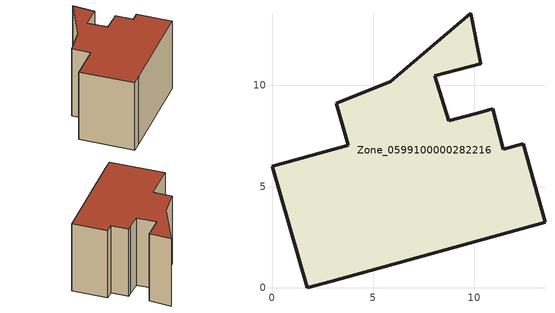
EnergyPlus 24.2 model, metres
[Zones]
Zone_0599100000282216
 floor ground (C_G): 3.76,7.04 3.18,9.11 5.83,10.18 9.81,13.57 10.31,11.06 8.05,10.48 8.73,8.27 10.42,8.7 10.91,8.84 11.44,6.83 12.41,7.12 13.49,3.25 2.96,0.32 1.74,0 0,6 z0
 wall outside (C_F): 13.49,3.25 12.41,7.12 11.44,6.83 10.91,8.84 10.42,8.7 8.73,8.27 8.05,10.48 10.31,11.06 9.81,13.57 5.83,10.18 3.18,9.11 3.76,7.04 0,6 1.74,0 2.96,0.32 13.49,3.25 z0:8.65
 roof outside (C_R): 2.96,0.32 13.49,3.25 12.41,7.12 11.44,6.83 10.91,8.84 10.42,8.7 8.73,8.27 8.05,10.48 10.31,11.06 9.81,13.57 5.83,10.18 3.18,9.11 3.76,7.04 0,6 1.74,0 z8.65
[BUILDING]
Pand.0599100000282216: North Axis=0; Terrain=City; Loads Convergence Tolerance Value=0.04; Temperature Convergence Tolerance Value=0.4; Solar Distribution=FullExterior; Maximum Number of Warmup Days=25; Minimum Number of Warmup Days=1
[Site:Location]
Rotterdam.The.Hague.AP_ZH_NLD Design_Conditions: Latitude=51.96; Longitude=4.45; Time Zone=1; Elevation=-4.5
[SITE:GROUNDTEMPERATURE:BUILDINGSURFACE]
18, 18, 18, 18, 18, 18, 18, 18, 18, 18, 18, 18
[MATERIAL] Thermal Absorptance=0.9; Solar Absorptance=0.7; Visible Absorptance=0.7
Name | Roughness | Thickness | Conductivity | Density | Specific Heat
G.TC.1946 | MediumSmooth | 0.15 | 1 | 540 | 1210
F.TC.1946 | Rough | 0.3 | 0.857143 | 1920 | 840
R.TC.1946 | MediumRough | 0.2 | 0.909091 | 1500 | 1000
[CONSTRUCTION]
C_G: G.TC.1946
C_F: F.TC.1946
C_R: R.TC.1946
[ZONE]
Zone_0599100000282216: Type=1; Multiplier=1; Ceiling Height=Autocalculate; Volume=Autocalculate; Floor Area=autocalculate; Part of Total Floor Area=Yes
[ZONEINFILTRATION:DESIGNFLOWRATE]
Infil_Zone_0599100000282216: Zone or ZoneList or Space or SpaceList=Zone_0599100000282216; Schedule=AlwaysOn; Design Flow Rate Calculation Method=Flow/Area; Flow Rate per Floor Area=0.003; Constant Term Coefficient=1; Temperature Term Coefficient=0; Velocity Term Coefficient=0; Velocity Squared Term Coefficient=0
[HVACTEMPLATE:ZONE:IDEALLOADSAIRSYSTEM]
Zone_0599100000282216: Maximum Heating Supply Air Temperature=50; Minimum Cooling Supply Air Temperature=13; Maximum Heating Supply Air Humidity Ratio=0.0156; Minimum Cooling Supply Air Humidity Ratio=0.0077; Heating Limit=NoLimit; Cooling Limit=NoLimit; Dehumidification Control Type=ConstantSensibleHeatRatio; Cooling Sensible Heat Ratio=0.7; Dehumidification Setpoint=60; Humidification Control Type=None; Humidification Setpoint=30; Outdoor Air Method=None; Outdoor Air Flow Rate per Person=0.00944; Outdoor Air Flow Rate per Zone Floor Area=0; Outdoor Air Flow Rate per Zone=0; Demand Controlled Ventilation Type=None; Outdoor Air Economizer Type=NoEconomizer; Heat Recovery Type=None; Sensible Heat Recovery Effectiveness=0.7; Latent Heat Recovery Effectiveness=0.65
[ZONECONTROL:THERMOSTAT]
ThermostatControl_Zone_0599100000282216: Zone or ZoneList=Zone_0599100000282216; Control Type Schedule=DualSetpointControlType; Control 1=Thermostat_Zone_0599100000282216; Temperature Difference Between Cutout And Setpoint=0
[THERMOSTATSETPOINT:DUALSETPOINT]
Thermostat_Zone_0599100000282216: Heating Setpoint Temperature Schedule=HeatingSetpoint_Zone_0599100000282216; Cooling Setpoint Temperature Schedule=CoolingSetpoint_Zone_0599100000282216
[SCHEDULE:COMPACT]
HeatingSetpoint_Zone_0599100000282216: Through: 12/31, For: AllDays, Until: 24:00, 21
CoolingSetpoint_Zone_0599100000282216: Through: 12/31, For: AllDays, Until: 24:00, 24
DualSetpointControlType: Through: 12/31, For: AllDays, Until: 24:00, 4
AlwaysOn: Through: 12/31, For: AllDays, Until: 24:00, 1
